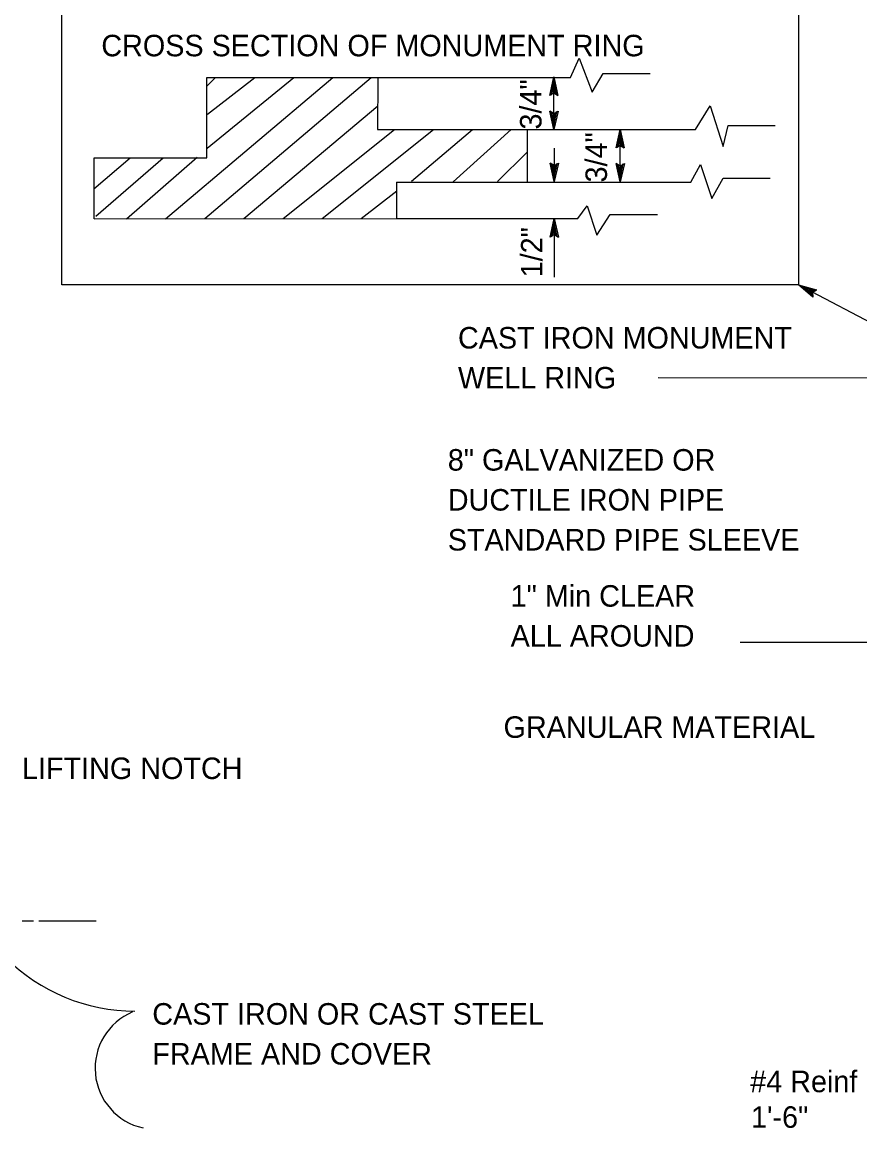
# Model space of a CAD drawing. Extents: x -894 to 866, y -476 to 714.
# Drawn here: x -351.9 to -79.2, y -2.7 to 357.1 of the extents above; entities that cross this region are included whole.
import ezdxf

# ---------------------------------------------------------------- set-up
doc = ezdxf.new("R2010")
doc.units = 0
for name, color, linetype in [('56 Stage 3 Anno', 7, 'Continuous'), ('57 Undefined', 7, 'Continuous'), ('60 Nongeo Data', 7, 'Continuous')]:
    doc.layers.add(name, color=color, linetype=linetype)

msp = doc.modelspace()

# ---------------------------------------------------------------- linework, layer by layer
at = {"layer": '56 Stage 3 Anno'}
for p, q in [((-338.96, 271.61), (-338.96, 372.05)), ((-99.22, 372.05), (-99.22, 271.61)), ((-178.81, 339.22), (-178.81, 339.22)), ((-178.81, 322.13), (-178.81, 339.07)), ((-180.15, 333.22), (-180.15, 333.22)), ((-177.48, 333.22), (-177.48, 333.22)), ((-180.14, 328.13), (-180.14, 328.13)), ((-177.47, 328.13), (-177.47, 328.13)), ((-178.81, 322.13), (-178.81, 322.13)), ((-157.22, 305.05), (-157.22, 322.13)), ((-157.22, 322.13), (-157.22, 322.13)), ((-158.56, 316.13), (-158.56, 316.13)), ((-155.89, 316.13), (-155.89, 316.13)), ((-180.02, 311.2), (-180.02, 311.2)), ((-177.35, 311.2), (-177.35, 311.2)), ((-158.55, 311.05), (-158.55, 311.05)), ((-155.88, 311.05), (-155.88, 311.05)), ((-178.69, 305.2), (-178.69, 305.2)), ((-157.22, 305.05), (-157.22, 305.05)), ((-178.69, 293.14), (-178.69, 293.14)), ((-180.03, 287.14), (-180.03, 287.14)), ((-177.36, 287.14), (-177.36, 287.14)), ((-99.22, 271.61), (-338.96, 271.61)), ((-40.96, 240.86), (-99.22, 271.61)), ((-99.22, 271.61), (-99.22, 271.61)), ((-93.3, 269.99), (-93.3, 269.99)), ((-94.54, 267.63), (-94.54, 267.63)), ((-118.24, 155.36), (-16.11, 155.36)), ((-351.8, 64.73), (-348.2, 64.73)), ((-346.4, 64.73), (-327.8, 64.73))]:
    msp.add_line(p, q, dxfattribs=at)
for points in [[(-236.12, 339.07), (-173.36, 339.07), (-170.54, 345.36), (-166.32, 334.26), (-162.79, 340.38), (-147.48, 340.38)], [(-187.52, 322.13), (-132.69, 322.13), (-127.93, 329.78), (-123.71, 316.57), (-122.12, 323.44), (-106.81, 323.44)], [(-178.69, 316.02), (-178.69, 305.2)], [(-187.53, 305.04), (-134.28, 305.04), (-131.11, 310.76), (-127.41, 299.67), (-123.72, 306.35), (-108.4, 306.35)], [(-230.05, 293.14), (-171, 293.14), (-168, 297.28), (-164.83, 287.77), (-160.44, 294.45), (-145.12, 294.45)], [(-178.69, 293.14), (-178.69, 274.07)], [(-144.91, 241.4), (-59.92, 241.34), (-33.42, 225.28)]]:
    msp.add_lwpolyline(points, dxfattribs=at)
for points in [[(-180.15, 333.22), (-178.81, 339.22), (-177.48, 333.21), (-177.83, 333.43), (-178.81, 337.82), (-179.79, 333.43), (-179.44, 333.64), (-178.81, 336.45), (-178.19, 333.64), (-178.54, 333.86), (-178.81, 335.07), (-179.09, 333.85), (-178.81, 334.02), (-177.48, 333.21), (-178.81, 334.02)], [(-177.47, 328.13), (-178.81, 322.13), (-180.14, 328.13), (-179.79, 327.92), (-178.81, 323.52), (-177.83, 327.92), (-178.18, 327.71), (-178.81, 324.89), (-179.43, 327.7), (-179.08, 327.49), (-178.81, 326.27), (-178.53, 327.49), (-178.81, 327.33), (-180.14, 328.13), (-178.81, 327.33)], [(-158.56, 316.13), (-157.22, 322.13), (-155.89, 316.13), (-156.24, 316.35), (-157.21, 320.74), (-158.2, 316.35), (-157.85, 316.56), (-157.22, 319.37), (-156.59, 316.56), (-156.95, 316.77), (-157.22, 317.99), (-157.49, 316.77), (-157.22, 316.93), (-155.89, 316.13), (-157.22, 316.93)], [(-177.35, 311.2), (-178.69, 305.2), (-180.02, 311.2), (-179.67, 310.99), (-178.7, 306.59), (-177.71, 310.99), (-178.06, 310.77), (-178.69, 307.96), (-179.31, 310.77), (-178.96, 310.56), (-178.69, 309.34), (-178.42, 310.56), (-178.69, 310.4), (-180.02, 311.2), (-178.69, 310.4)], [(-155.88, 311.05), (-157.22, 305.05), (-158.55, 311.05), (-158.19, 310.83), (-157.22, 306.44), (-156.23, 310.84), (-156.59, 310.62), (-157.21, 307.81), (-157.84, 310.62), (-157.48, 310.41), (-157.21, 309.19), (-156.94, 310.41), (-157.22, 310.25), (-158.55, 311.05), (-157.22, 310.25)], [(-180.03, 287.14), (-178.69, 293.14), (-177.36, 287.14), (-177.72, 287.35), (-178.69, 291.75), (-179.68, 287.35), (-179.32, 287.56), (-178.7, 290.38), (-178.07, 287.57), (-178.43, 287.78), (-178.7, 289), (-178.97, 287.78), (-178.69, 287.94), (-177.36, 287.14), (-178.69, 287.94)], [(-94.54, 267.63), (-99.22, 271.61), (-93.3, 269.99), (-93.65, 269.77), (-97.99, 270.97), (-94.56, 268.04), (-94.59, 268.45), (-96.78, 270.32), (-94, 269.56), (-94.36, 269.35), (-95.56, 269.67), (-94.61, 268.86), (-94.62, 269.18), (-93.3, 269.99), (-94.62, 269.18)]]:
    msp.add_lwpolyline(points, close=True, dxfattribs=at)
for centre, radius, start, end in [((-315.23, 94.64), 59.33, 224.9677, 270.0252), ((-308.26, 16.7), 19.85, 112.6589, 257.6477)]:
    msp.add_arc(centre, radius, start, end, dxfattribs=at)
at = {"layer": '60 Nongeo Data'}
for p, q in [((-305.15, 293.12), (-250.7, 339.07)), ((-292.42, 293.13), (-238.23, 339.07)), ((-291.73, 312.92), (-291.73, 339.07)), ((-291.73, 336.23), (-288.89, 339.07)), ((-291.66, 316.04), (-263.43, 339.07)), ((-291.57, 327.09), (-276.16, 339.07)), ((-236.12, 339.07), (-236.16, 322.12)), ((-279.69, 293.13), (-236.14, 329.81)), ((-266.96, 293.13), (-230.67, 322.12)), ((-254.23, 293.13), (-217.94, 322.13)), ((-236.16, 322.12), (-187.52, 322.13)), ((-225.18, 305.27), (-205.34, 322.13)), ((-211.6, 305.07), (-192.73, 322.13)), ((-187.52, 322.13), (-187.53, 305.04)), ((-317.89, 293.12), (-294.93, 313.18)), ((-197.14, 305.18), (-187.52, 314.8)), ((-328.49, 302.78), (-316.68, 312.91)), ((-328.42, 312.91), (-291.73, 312.92)), ((-328.42, 293.12), (-328.42, 312.91)), ((-327.92, 293.97), (-305.92, 312.92)), ((-241.5, 293.14), (-229.96, 302.2)), ((-230.01, 305.03), (-230.05, 293.14)), ((-230.01, 305.03), (-187.53, 305.04)), ((-328.42, 293.12), (-230.05, 293.14))]:
    msp.add_line(p, q, dxfattribs=at)
msp.add_lwpolyline([(-291.73, 339.07), (-236.11, 339.07)], dxfattribs=at)

# ---------------------------------------------------------------- texts
at = {"layer": '57 Undefined'}
for s, p in [('CROSS SECTION OF MONUMENT RING', (-326.09, 345.94)), ('CAST IRON MONUMENT', (-210.02, 250.87)), ('WELL RING', (-210.02, 237.87)), ('8" GALVANIZED OR', (-213.33, 211.15)), ('DUCTILE IRON PIPE', (-213.33, 198.15)), ('STANDARD PIPE SLEEVE', (-213.33, 185.15)), ('1" Min CLEAR', (-192.89, 166.89)), ('ALL AROUND', (-192.89, 153.89)), ('GRANULAR MATERIAL', (-195.19, 124.21)), ('LIFTING NOTCH', (-351.9, 110.81)), ('CAST IRON OR CAST STEEL', (-309.5, 30.91)), ('FRAME AND COVER', (-309.5, 17.91)), ('#4 Reinf', (-114.92, 8.92)), ('1\'-6"', (-114.66, -2.66))]:
    msp.add_text(s, height=7, dxfattribs=at).set_placement(p)
for s, p in [('3/4"', (-182.84, 322.12)), ('3/4"', (-161.53, 304.9)), ('1/2"', (-182.52, 274.03))]:
    msp.add_text(s, height=7, rotation=90, dxfattribs=at).set_placement(p)

doc.saveas('drawing.dxf')
